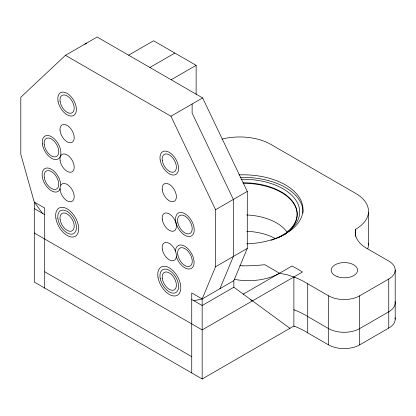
<?xml version="1.0" encoding="UTF-8"?>
<svg xmlns="http://www.w3.org/2000/svg" width="416" height="416" viewBox="0 0 416 416"><rect width="100%" height="100%" fill="white"/><g stroke="black" fill="none" stroke-linecap="round" stroke-linejoin="round"><path stroke-width="0.62" d="M368.482 245.008L368.482 212.233M395.2 270.041L395.2 319.108M294.804 326.383L293.883 326.03L202.16 378.981L202.16 298.964L215.576 266.713L215.576 209.716L170.94 116.23L65.437 55.318L20.8 97.261L20.8 154.258L34.221 202.004L42.51 213.351M219.939 288.704L233.355 256.448L233.355 199.451L192.124 113.095L192.124 104M289.926 328.312L233.854 287.222L233.854 280.665L247.276 248.414L247.276 191.417L202.639 97.926L97.131 37.019L65.437 55.318M84.916 44.377L85.342 44.054M85.769 43.732L86.622 43.087M128.601 55.188L153.561 40.773L196.128 65.348L196.128 94.5M149.885 67.475L174.845 53.061M171.168 79.758L196.128 65.348M170.94 116.23L202.639 97.926M215.576 209.716L247.276 191.417M215.576 266.713L247.276 248.414M281.33 236.049L281.887 235.726M281.996 235.659L283.109 235.019M193.872 300.737L202.16 298.964L233.854 280.665M233.854 287.222L202.16 305.521L191.74 299.504M243.173 294.206L292.089 265.964L302.51 271.981L202.16 329.919L34.294 233.002M294.819 277.306A74.901 43.243 0 0 1 307.7 283.79L328.567 295.812A22.001 12.698 0 0 0 359.679 295.812L388.757 279.022A22.001 12.698 0 0 0 388.757 261.061L367.91 249.028A39.348 22.719 0 0 1 355.623 229.284A43.997 25.402 0 0 0 355.623 193.357L270.826 144.399A43.997 25.402 0 0 0 222.066 139.095M294.819 326.373A74.901 43.243 0 0 1 307.7 332.857L328.567 344.88A22.001 12.698 0 0 0 359.679 344.88L388.757 328.089A22.001 12.698 0 0 0 395.08 317.798M234.317 279.334A43.997 25.402 0 0 0 279.505 273.229L287.316 274.83L294.804 277.316M293.883 309.733L294.804 310.086M279.505 273.229L264.701 264.68A105.217 60.746 0 0 1 242.122 265.829M250.827 299.92L252.476 300.867M202.16 298.964L191.74 292.947L191.74 372.965M34.294 208.608L44.715 214.625M44.715 271.788L191.74 356.673M202.16 378.981L34.294 282.069L34.294 202.051L44.715 208.068L44.715 288.085M59.987 188.51L60.013 189.244A13.198 7.623 60 0 1 44.824 183.82A13.198 7.623 60 0 1 47.793 168.012A13.198 7.623 60 0 1 60.767 185.219M388.757 279.022L388.757 328.089M359.679 295.812L359.679 344.88M355.623 229.284L355.623 236.449M328.567 295.812L328.567 344.88M307.726 283.78L307.726 332.842M293.883 276.962L293.883 326.03M285.444 233.802L285.444 234.281M175.438 251.061A13.198 7.623 60 0 1 188.484 249.283A13.198 7.623 60 0 1 191.464 268.377A13.198 7.623 60 0 1 176.327 256.771M368.482 243.178A43.997 25.402 0 0 1 367.801 248.628M395.08 301.501A22.001 12.698 0 0 1 388.757 311.797L359.679 328.583A22.001 12.698 0 0 1 328.567 328.583L307.726 316.55A74.901 43.243 0 0 0 294.819 310.076M238.893 174.881A59.868 34.564 0 0 1 302.848 207.069A59.868 34.564 0 0 1 246.823 243.859M240.157 177.403A59.868 34.564 0 0 1 302.942 213.117M241.16 179.286A56.566 32.661 0 0 1 297.528 203.008A56.566 32.661 0 0 1 271.149 240.292M243.11 182.77A54.054 31.205 0 0 1 293.899 203.294A54.054 31.205 0 0 1 277.878 237.874M242.122 265.777A99.809 57.621 0 0 1 239.788 265.741M243.11 183.284A54.054 31.205 0 0 1 290.748 199.748A54.054 31.205 0 0 1 288.132 231.764M286.676 232.965A54.054 31.205 0 0 1 285.142 234.114M246.766 214.973A47.185 27.243 0 0 1 287.128 232.32M246.766 231.265A47.185 27.243 0 0 1 275.46 238.592M60.076 189.857A10.057 5.808 60 0 0 71.578 201.578A10.057 5.808 60 0 0 69.638 186.415A10.057 5.808 60 0 0 60.076 189.857M42.349 143.905A13.198 7.623 60 0 0 57.45 159.286A13.198 7.623 60 0 0 54.902 139.381A13.198 7.623 60 0 0 42.349 143.905M175.672 220.875A13.198 7.623 60 0 0 190.772 236.257A13.198 7.623 60 0 0 188.219 216.356A13.198 7.623 60 0 0 175.672 220.875M162.292 249.096A10.057 5.808 60 0 0 173.914 260.515A10.057 5.808 60 0 0 171.636 245.227A10.057 5.808 60 0 0 162.292 249.096M55.952 218.681A16.281 9.402 60 0 0 75.026 236.428A16.281 9.402 60 0 0 70.543 211.406A16.281 9.402 60 0 0 55.952 218.681M158.007 277.306A16.281 9.402 60 0 0 176.94 295.474A16.281 9.402 60 0 0 172.9 270.592A16.281 9.402 60 0 0 158.007 277.306M58.048 101.27A13.14 7.587 60 0 0 73.434 115.591A13.14 7.587 60 0 0 69.815 95.394A13.14 7.587 60 0 0 58.048 101.27M160.181 159.999A13.14 7.587 60 0 0 175.458 174.658A13.14 7.587 60 0 0 172.198 154.58A13.14 7.587 60 0 0 160.181 159.999M44.216 144.68A10.353 5.98 60 0 0 56.098 156.66A10.353 5.98 60 0 0 53.997 141.008A10.353 5.98 60 0 0 44.216 144.68M44.257 177.554A10.353 5.98 60 0 0 56.274 189.176A10.353 5.98 60 0 0 53.778 173.384A10.353 5.98 60 0 0 44.257 177.554M57.886 218.577A13.203 7.623 60 0 0 73.024 233.875A13.203 7.623 60 0 0 70.377 213.933A13.203 7.623 60 0 0 57.886 218.577M160.264 278.699A13.203 7.623 60 0 0 175.874 292.557A13.203 7.623 60 0 0 171.704 272.116A13.203 7.623 60 0 0 160.264 278.699M337.797 276.801A13.198 7.618 0 0 0 357.594 270.202A13.198 7.618 0 0 0 337.797 263.598A13.198 7.618 0 0 0 337.797 276.801M177.814 254.925A10.353 5.98 60 0 0 189.951 266.172A10.353 5.98 60 0 0 187.06 250.245A10.353 5.98 60 0 0 177.814 254.925M177.804 222.534A10.353 5.98 60 0 0 190.029 233.485A10.353 5.98 60 0 0 186.836 217.469A10.353 5.98 60 0 0 177.804 222.534M162.261 278.366A10.057 5.808 60 0 0 173.763 290.087A10.057 5.808 60 0 0 171.824 274.919A10.057 5.808 60 0 0 162.261 278.366M162.256 219.341A10.057 5.808 60 0 0 173.763 231.062A10.057 5.808 60 0 0 171.818 215.899A10.057 5.808 60 0 0 162.256 219.341M162.256 160.316A10.057 5.808 60 0 0 173.763 172.042A10.057 5.808 60 0 0 171.818 156.874A10.057 5.808 60 0 0 162.256 160.316M162.256 189.831A10.057 5.808 60 0 0 173.763 201.552A10.057 5.808 60 0 0 171.818 186.389A10.057 5.808 60 0 0 162.256 189.831M60.076 130.837A10.057 5.808 60 0 0 71.583 142.558A10.057 5.808 60 0 0 69.638 127.395A10.057 5.808 60 0 0 60.076 130.837M60.076 101.327A10.057 5.808 60 0 0 71.583 113.048A10.057 5.808 60 0 0 69.638 97.88A10.057 5.808 60 0 0 60.076 101.327M60.076 160.347A10.057 5.808 60 0 0 71.578 172.068A10.057 5.808 60 0 0 69.638 156.905A10.057 5.808 60 0 0 60.076 160.347M60.076 219.367A10.057 5.808 60 0 0 71.578 231.088A10.057 5.808 60 0 0 69.638 215.925A10.057 5.808 60 0 0 60.076 219.367"/></g></svg>
